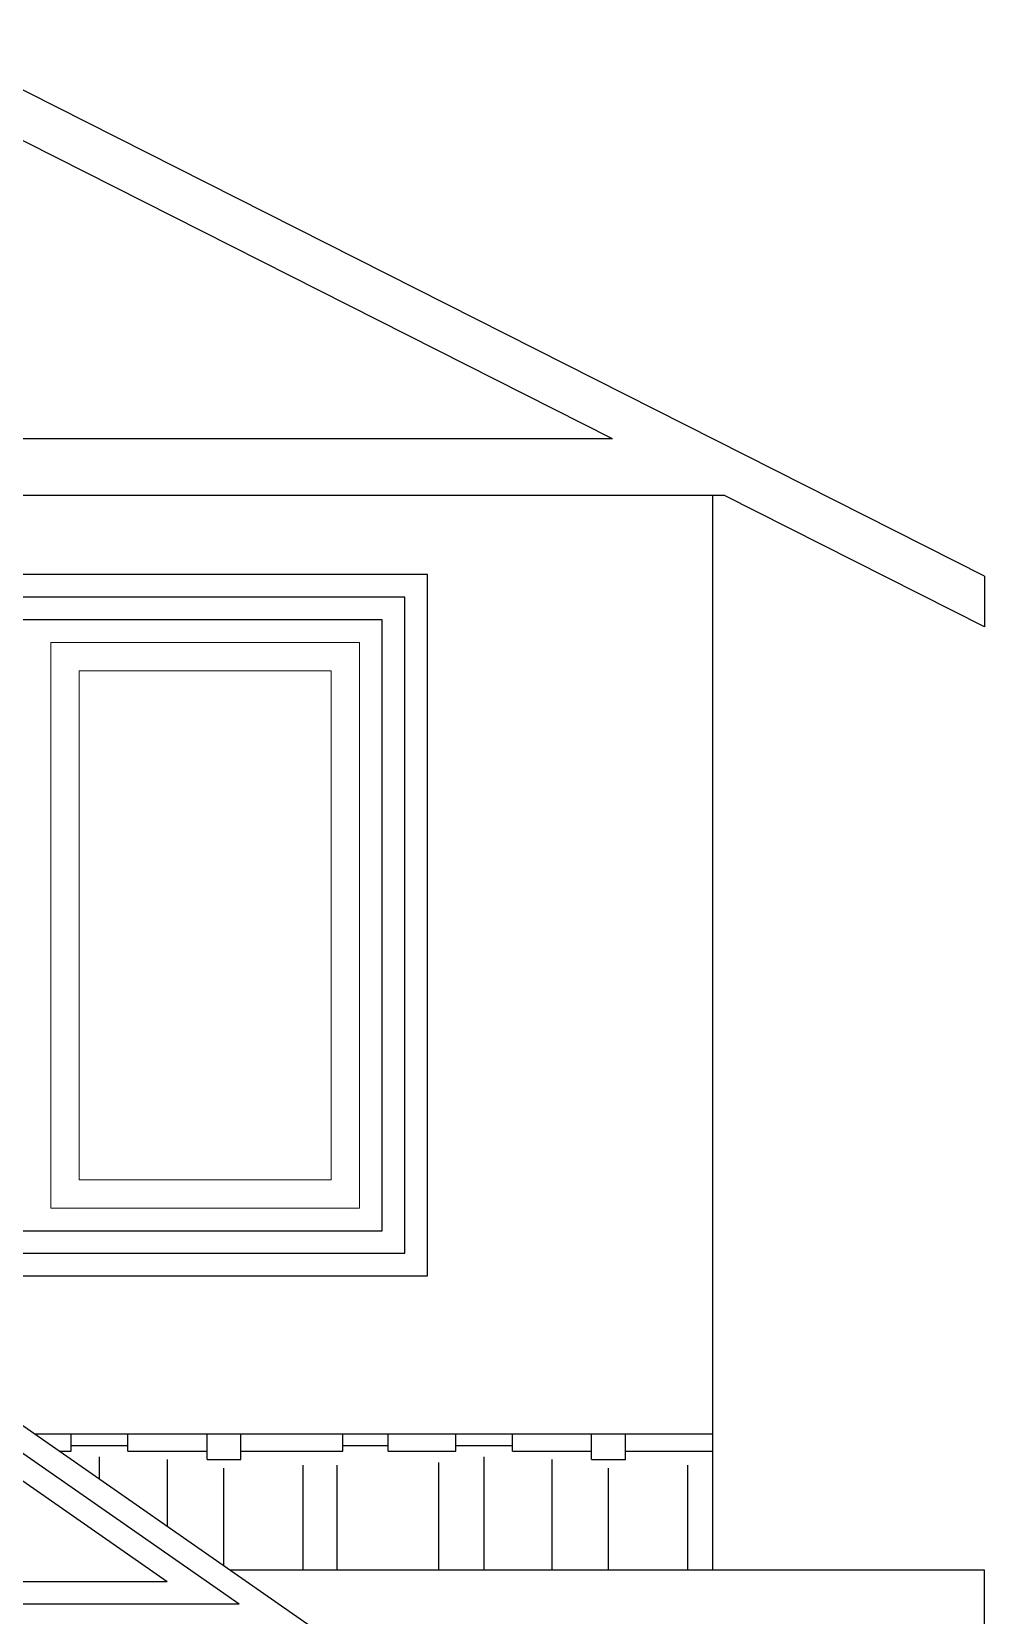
# Model space of a CAD drawing. Header units: inches. Extents: x -343 to 13887, y -13069 to -746.
# Drawn here: x 3071.8 to 3156, y -9011.2 to -8871.2 of the extents above; entities that cross this region are included whole.
import ezdxf

# ---------------------------------------------------------------- set-up
doc = ezdxf.new("R2010")
doc.units = ezdxf.units.IN
doc.header["$LTSCALE"] = 17
doc.header["$MEASUREMENT"] = 0
for name, color, linetype, lineweight in [('ELEVATION', 7, 'Continuous', 25), ('OUTLINE', 1, 'Continuous', 25), ('WINDOW FRAME', 161, 'Continuous', 20)]:
    doc.layers.add(name, color=color, linetype=linetype, lineweight=lineweight)

msp = doc.modelspace()

# ---------------------------------------------------------------- hatches: boundary and pattern name
at = {"layer": 'OUTLINE'}
h = msp.add_hatch(dxfattribs=at)
h.set_pattern_fill('AR-RSHKE', color=8)
h.set_pattern_definition([(0, (4233.789, -5792.663), (25.5, 12), [6, -5, 7, -3, 9, -4]), (0, (4239.789, -5792.163), (25.5, 12), [5, -19, 4, -6]), (0, (4251.789, -5793.413), (25.5, 12), [3, -31]), (90, (4233.789, -5792.663), (-8.5, 12), [11.5, -36.5]), (90, (4239.789, -5792.663), (-8.5, 12), [11.25, -36.75]), (90, (4244.789, -5792.663), (-8.5, 12), [10.5, -37.5]), (90, (4251.789, -5793.413), (-8.5, 12), [11.5, -36.5]), (90, (4254.789, -5793.413), (-8.5, 12), [11.5, -36.5]), (90, (4263.789, -5792.663), (-8.5, 12), [11, -37])])
h.paths.add_polyline_path([(2945.55, -8994.66), (2945.55, -9007.16), (2988.61, -9007.16), (3005.56, -8994.66)])
h.paths.add_polyline_path([(3072.11, -8995.16), (3089.34, -9007.16), (3132.02, -9007.16), (3132.02, -8995.16)])

# ---------------------------------------------------------------- linework, layer by layer
at = {"layer": 'ELEVATION', "linetype": 'Continuous'}
for p, q in [((3102.79, -8923.16), (3018.79, -8923.16)), ((3102.79, -8977.16), (3102.79, -8923.16))]:
    msp.add_line(p, q, dxfattribs=at)
at = {"layer": 'OUTLINE'}
for p, q in [((3156.02, -8919.29), (3060.79, -8871.16)), ((3123.15, -8907.16), (3060.79, -8875.64)), ((3123.15, -8907.16), (3003.55, -8907.16)), ((3133.04, -8912.16), (2797.55, -8912.16)), ((3132.02, -9007.16), (3132.02, -8912.16)), ((3156.02, -8923.77), (3133.04, -8912.16)), ((3156.02, -8919.29), (3156.02, -8923.77)), ((3037.54, -8971.08), (3096.52, -9012.16)), ((3037.57, -8973.54), (3090.15, -9010.16)), ((3037.61, -8976), (3083.78, -9008.16)), ((3132.02, -8995.16), (3072.11, -8995.16)), ((3156.02, -9007.16), (3089.34, -9007.16)), ((3156.02, -9012.16), (3156.02, -9007.16)), ((2994, -9008.16), (3083.78, -9008.16)), ((2987.91, -9010.16), (3090.15, -9010.16))]:
    msp.add_line(p, q, dxfattribs=at)
for points in [[(3052.01, -8981.16), (3106.79, -8981.16), (3106.79, -8919.16), (3014.79, -8919.16), (3014.79, -8981.16), (3023.87, -8981.16)], [(3049.14, -8979.16), (3104.79, -8979.16), (3104.79, -8921.16), (3016.79, -8921.16), (3016.79, -8979.16), (3026.58, -8979.16)], [(3046.27, -8977.16), (3102.79, -8977.16), (3102.79, -8923.16), (3018.79, -8923.16), (3018.79, -8977.16), (3029.29, -8977.16)]]:
    msp.add_lwpolyline(points, dxfattribs=at)
at = {"layer": 'WINDOW FRAME'}
for p, q in [((3094.49, -8925.16), (3073.49, -8925.16)), ((3073.49, -8975.16), (3073.49, -8925.16)), ((3073.49, -8925.16), (3100.79, -8925.16)), ((3073.49, -8975.16), (3073.49, -8925.16)), ((3100.79, -8975.16), (3100.79, -8925.16)), ((3100.79, -8925.16), (3100.79, -8975.16)), ((3075.99, -8927.66), (3098.29, -8927.66)), ((3075.99, -8972.66), (3075.99, -8927.66)), ((3098.29, -8927.66), (3098.29, -8972.66)), ((3098.29, -8972.66), (3075.99, -8972.66)), ((3100.79, -8975.16), (3073.49, -8975.16))]:
    msp.add_line(p, q, dxfattribs=at)

doc.saveas('drawing.dxf')
